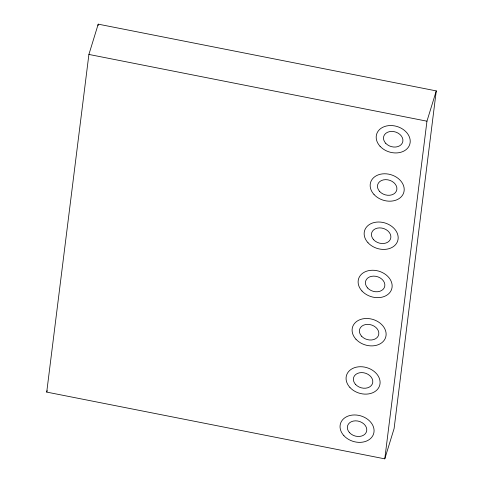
<?xml version="1.0" encoding="UTF-8"?>
<svg xmlns="http://www.w3.org/2000/svg" width="483" height="483" viewBox="0 0 483 483"><rect width="100%" height="100%" fill="white"/><g stroke="black" fill="none" stroke-linecap="round" stroke-linejoin="round"><path stroke-width="0.72" d="M46.73 392.099L88.902 54.44L98.218 24.15L436.27 90.901L394.098 428.56L384.782 458.85L46.73 392.099L47.171 390.656M98.031 25.647L98.218 24.15M384.782 458.85L426.954 121.191L436.27 90.901M88.902 54.44L426.954 121.191M343.908 435.696A17.328 13.313 17.1 0 0 372.991 435.334A17.328 13.313 17.1 0 0 354.28 414.957A17.328 13.313 17.1 0 0 343.908 435.696M349.934 387.463A17.328 13.313 17.1 0 0 379.016 387.1A17.328 13.313 17.1 0 0 360.306 366.718A17.328 13.313 17.1 0 0 349.934 387.463M355.959 339.223A17.328 13.313 17.1 0 0 385.042 338.861A17.328 13.313 17.1 0 0 366.331 318.484A17.328 13.313 17.1 0 0 355.959 339.223M361.984 290.989A17.328 13.313 17.1 0 0 391.067 290.627A17.328 13.313 17.1 0 0 372.351 270.245A17.328 13.313 17.1 0 0 361.984 290.989M368.01 242.75A17.328 13.313 17.1 0 0 397.092 242.388A17.328 13.313 17.1 0 0 378.376 222.011A17.328 13.313 17.1 0 0 368.01 242.75M374.029 194.516A17.328 13.313 17.1 0 0 403.118 194.154A17.328 13.313 17.1 0 0 384.402 173.771A17.328 13.313 17.1 0 0 374.029 194.516M380.055 146.277A17.328 13.313 17.1 0 0 409.137 145.914A17.328 13.313 17.1 0 0 390.427 125.538A17.328 13.313 17.1 0 0 380.055 146.277M349.547 432.683A9.901 7.607 17.1 0 0 366.162 432.478A9.901 7.607 17.1 0 0 355.47 420.832A9.901 7.607 17.1 0 0 349.547 432.683M355.573 384.444A9.901 7.607 17.1 0 0 372.188 384.239A9.901 7.607 17.1 0 0 361.495 372.592A9.901 7.607 17.1 0 0 355.573 384.444M361.592 336.21A9.901 7.607 17.1 0 0 378.213 336.005A9.901 7.607 17.1 0 0 367.521 324.359A9.901 7.607 17.1 0 0 361.592 336.21M367.617 287.971A9.901 7.607 17.1 0 0 384.239 287.765A9.901 7.607 17.1 0 0 373.546 276.119A9.901 7.607 17.1 0 0 367.617 287.971M373.643 239.737A9.901 7.607 17.1 0 0 390.264 239.526A9.901 7.607 17.1 0 0 379.572 227.885A9.901 7.607 17.1 0 0 373.643 239.737M379.668 191.497A9.901 7.607 17.1 0 0 396.289 191.292A9.901 7.607 17.1 0 0 385.597 179.646A9.901 7.607 17.1 0 0 379.668 191.497M385.694 143.264A9.901 7.607 17.1 0 0 402.309 143.053A9.901 7.607 17.1 0 0 391.616 131.412A9.901 7.607 17.1 0 0 385.694 143.264"/></g></svg>
